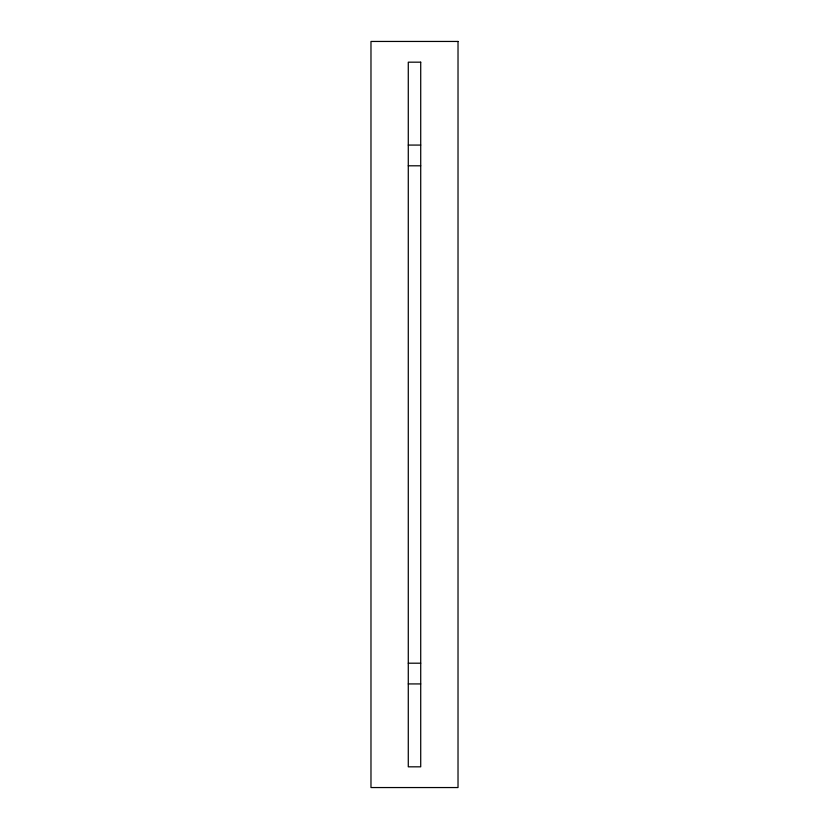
<?xml version="1.0" encoding="UTF-8"?>
<svg xmlns="http://www.w3.org/2000/svg" width="829" height="829" viewBox="0 0 829 829"><rect width="100%" height="100%" fill="white"/><g stroke="black" fill="none" stroke-linecap="round" stroke-linejoin="round"><path stroke-width="1.24" d="M408.282 145.075L420.717 145.075M408.282 165.8L420.717 165.8M408.282 663.2L420.717 663.2M408.282 683.925L420.717 683.925M458.022 41.45L370.977 41.45L370.977 787.55L458.022 787.55L458.022 41.45M420.717 62.175L408.282 62.175L408.282 766.825L420.717 766.825L420.717 62.175"/></g></svg>
